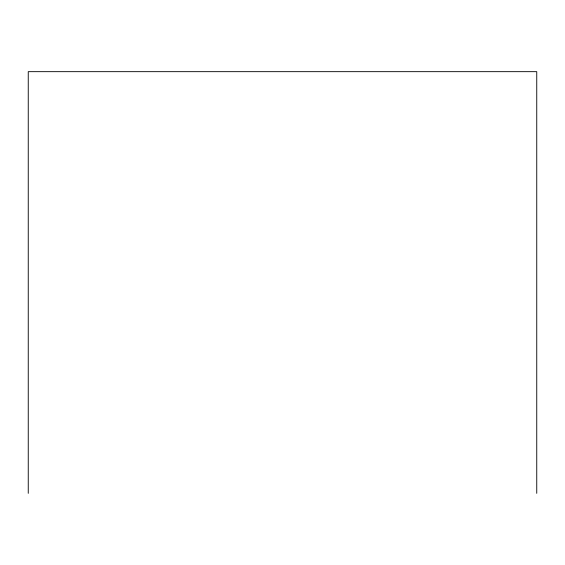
<?xml version="1.0" encoding="UTF-8"?>
<svg xmlns="http://www.w3.org/2000/svg" width="565" height="565" viewBox="0 0 565 565"><rect width="100%" height="100%" fill="white"/><g stroke="black" fill="none" stroke-linecap="round" stroke-linejoin="round"><path stroke-width="0.85" d="M536.75 493.337L536.75 71.663L28.25 71.663L28.25 493.337"/></g></svg>
